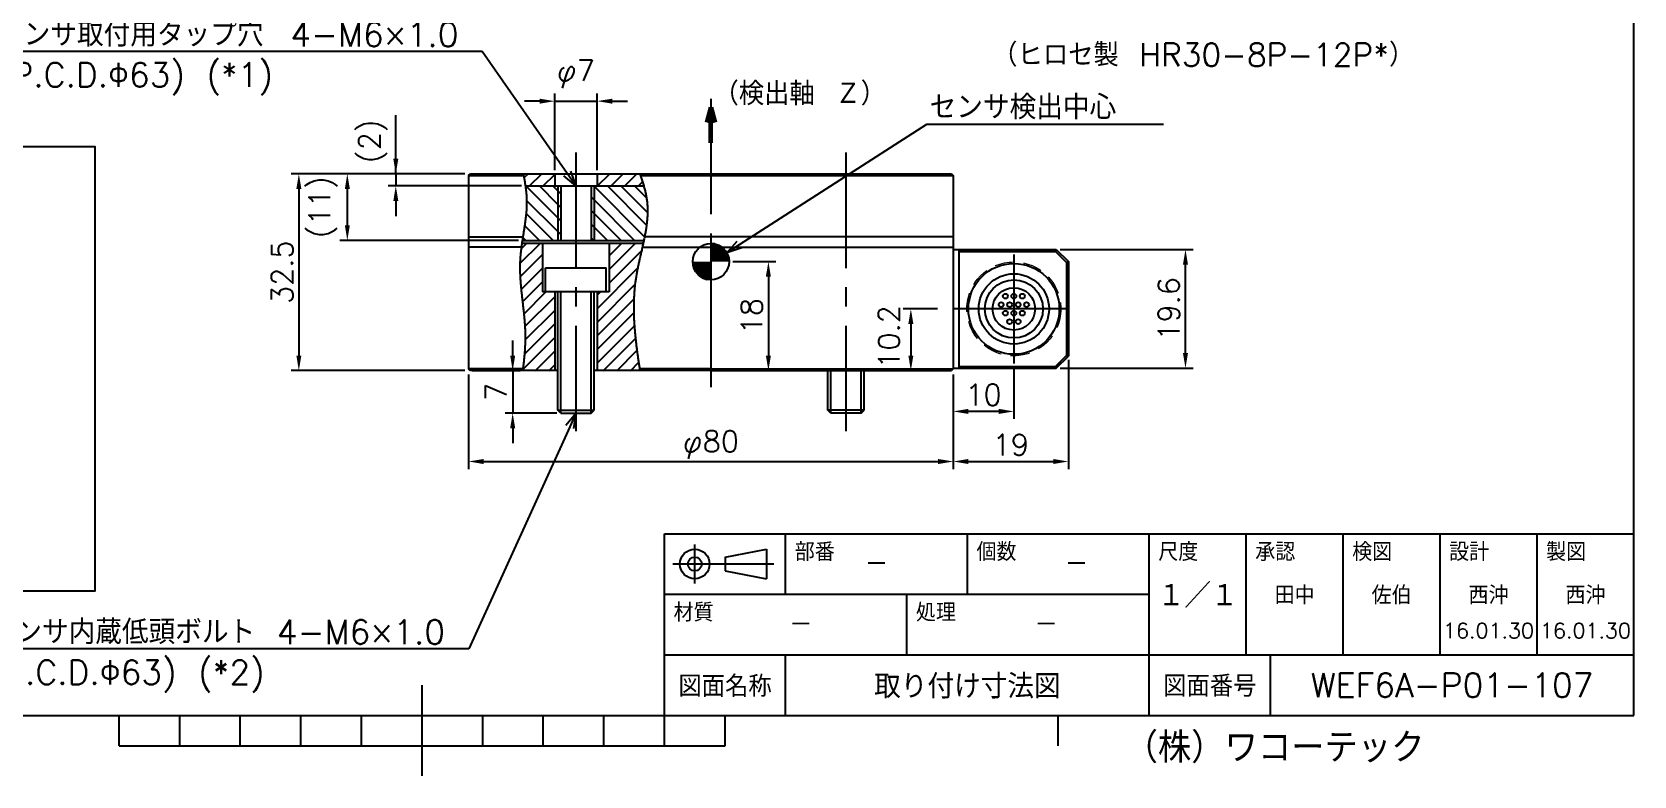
# Model space of a CAD drawing. Extents: x 0 to 418, y 0 to 295.
# Drawn here: x 145.6 to 410, y 0 to 122.8 of the extents above; entities that cross this region are included whole.
import ezdxf
from ezdxf import colors
from ezdxf.entities.mleader import LeaderData, LeaderLine
from ezdxf.enums import TextEntityAlignment as Align
from ezdxf.math import Vec2, Vec3

# ---------------------------------------------------------------- set-up
doc = ezdxf.new("R2010")
doc.units = 0
doc.header["$MEASUREMENT"] = 0
doc.linetypes.add('CENTER2', pattern=[28.575, 19.05, -3.175, 3.175, -3.175])
doc.linetypes.add('HIDDEN2', pattern=[4.7625, 3.175, -1.5875])
doc.layers.get('0').update_dxf_attribs({"linetype": 'CONTINUOUS'})
doc.layers.get('DEFPOINTS').update_dxf_attribs({"linetype": 'CONTINUOUS'})
for name, color, linetype in [('かくれ線', 11, 'HIDDEN2'), ('テキスト', 4, 'CONTINUOUS'), ('ハッチング', 11, 'CONTINUOUS'), ('中心線', 1, 'CENTER2'), ('切断線', 5, 'CONTINUOUS'), ('図面枠', 7, 'CONTINUOUS'), ('外形線', 3, 'CONTINUOUS'), ('外形補助線', 11, 'CONTINUOUS'), ('寸法', 4, 'CONTINUOUS')]:
    doc.layers.add(name, color=color, linetype=linetype)
doc.styles.get("Standard").update_dxf_attribs({"font": 'txt.shx', "bigfont": 'extfont2.shx'})
doc.dimstyles.get("Standard").update_dxf_attribs({"dimtxt": 3.5, "dimasz": 2.5, "dimexe": 1.25, "dimexo": 0.625, "dimgap": 1, "dimtad": 1, "dimdec": 4, "dimdsep": 46, "dimtxsty": 'STANDARD', "dimcen": 0, "dimadec": 0, "dimazin": 0, "dimtfac": 0.6, "dimtdec": 4, "dimtmove": 2, "dimatfit": 3, "dimfxl": 1, "dimtolj": 1, "dimarcsym": 0})

# ---------------------------------------------------------------- blocks, each defined once
blk = doc.blocks.new('*X1')
at = {"color": 0}
for p, q in [((236.38, 105.06), (237.06, 105.74)), ((237.31, 103.74), (239.31, 105.74)), ((239.55, 103.74), (241.46, 105.65)), ((248.53, 103.74), (250.53, 105.74)), ((250.78, 103.74), (252.78, 105.74)), ((253.02, 103.74), (255.02, 105.74)), ((255.27, 103.74), (255.94, 104.42)), ((235.71, 90.92), (239.03, 94.24)), ((235.91, 93.36), (236.79, 94.24)), ((250.46, 89.95), (254.75, 94.24)), ((250.46, 92.2), (252.5, 94.24)), ((250.46, 87.7), (255.78, 93.03)), ((235.75, 88.72), (239.46, 92.42)), ((235.92, 86.64), (239.46, 90.18)), ((248.46, 83.46), (255.14, 90.14)), ((236.14, 84.61), (239.46, 87.93)), ((248.46, 81.21), (254.7, 87.46)), ((236.36, 82.59), (240.01, 86.24)), ((236.53, 80.51), (241.46, 85.44)), ((248.46, 85.7), (248.99, 86.24)), ((248.46, 78.97), (254.51, 85.03)), ((236.58, 78.32), (241.46, 83.2)), ((248.46, 76.72), (254.5, 82.77)), ((236.46, 75.95), (241.46, 80.95)), ((248.46, 74.48), (254.6, 80.62)), ((236.17, 73.42), (241.46, 78.7)), ((249.46, 73.24), (254.78, 78.56)), ((238.24, 73.24), (241.46, 76.46)), ((240.48, 73.24), (241.46, 74.21)), ((251.71, 73.24), (255.02, 76.56)), ((253.95, 73.24), (255.3, 74.59))]:
    blk.add_line(p, q, dxfattribs=at)
blk = doc.blocks.new('*D20')
at = {"layer": 'DEFPOINTS', "color": 0}
for p in [(217.66, 99.43), (189.66, 66.93), (217.66, 66.93)]:
    blk.add_point(p, dxfattribs=at)
at = {"layer": '寸法', "color": 0, "lineweight": -2}
for p, q in [((217.04, 99.43), (188.41, 99.43)), ((189.66, 96.93), (189.66, 69.43)), ((217.04, 66.93), (188.41, 66.93))]:
    blk.add_line(p, q, dxfattribs=at)
at = {"layer": '寸法', "color": 0}
for points in [[(189.25, 96.93), (190.08, 96.93), (189.66, 99.43)], [(189.25, 69.43), (190.08, 69.43), (189.66, 66.93)]]:
    blk.add_solid(points, dxfattribs=at)
at = {"layer": '寸法', "color": 0, "insert": (186.91, 83.18), "char_height": 3.5, "attachment_point": 5, "rotation": 90}
blk.add_mtext('\\A1;32.5', dxfattribs=at)
blk = doc.blocks.new('*U2')
at = {"layer": 'ハッチング', "color": 11, "linetype": 'Continuous'}
for p, q in [((267.23, 94.24), (267.23, 94.17)), ((267.9, 94.17), (267.23, 94.24)), ((267.23, 94.17), (267.23, 93.94)), ((267.23, 93.94), (267.23, 93.59)), ((267.23, 93.59), (267.23, 93.11)), ((267.23, 93.11), (267.23, 92.54)), ((267.23, 92.54), (267.23, 91.91)), ((267.9, 94.17), (268.53, 93.94)), ((268.53, 93.94), (269.1, 93.59)), ((269.1, 93.59), (269.58, 93.11)), ((269.58, 93.11), (269.93, 92.54)), ((269.93, 92.54), (270.16, 91.91)), ((264.23, 91.24), (264.31, 90.57)), ((264.31, 90.57), (264.53, 89.94)), ((264.53, 89.94), (264.89, 89.37)), ((267.23, 91.91), (267.23, 91.24)), ((267.23, 91.24), (267.23, 90.57)), ((267.23, 90.57), (267.23, 89.94)), ((267.23, 89.94), (267.23, 89.37)), ((270.16, 91.91), (270.23, 91.24)), ((264.89, 89.37), (265.36, 88.9)), ((265.36, 88.9), (265.93, 88.54)), ((265.93, 88.54), (266.56, 88.32)), ((267.23, 88.24), (266.56, 88.32)), ((267.23, 89.37), (267.23, 88.9)), ((267.23, 88.9), (267.23, 88.54)), ((267.23, 88.54), (267.23, 88.32)), ((267.23, 88.32), (267.23, 88.24))]:
    blk.add_line(p, q, dxfattribs=at)
for points in [[(267.23, 94.24), (267.23, 94.17), (267.9, 94.17)], [(267.23, 94.17), (267.23, 93.94), (268.53, 93.94)], [(267.23, 93.94), (267.23, 93.59), (269.1, 93.59)], [(267.23, 93.59), (267.23, 93.11), (269.58, 93.11)], [(267.23, 93.11), (267.23, 92.54), (269.93, 92.54)], [(267.23, 92.54), (267.23, 91.91), (270.16, 91.91)], [(264.23, 91.24), (264.31, 90.57), (267.23, 90.57)], [(264.31, 90.57), (264.53, 89.94), (267.23, 89.94)], [(264.53, 89.94), (264.89, 89.37), (267.23, 89.37)], [(267.23, 91.91), (267.23, 91.24), (270.23, 91.24)], [(264.89, 89.37), (265.36, 88.9), (267.23, 88.9)], [(265.36, 88.9), (265.93, 88.54), (267.23, 88.54)], [(265.93, 88.54), (266.56, 88.32), (267.23, 88.32)]]:
    blk.add_solid(points, dxfattribs=at)
at = {"layer": 'ハッチング', "color": 11, "linetype": 'Continuous', "extrusion": (0, 0, -1)}
for points in [[(-267.23, 94.17), (-267.9, 94.17), (-268.53, 93.94)], [(-267.23, 93.94), (-268.53, 93.94), (-269.1, 93.59)], [(-267.23, 93.59), (-269.1, 93.59), (-269.58, 93.11)], [(-267.23, 93.11), (-269.58, 93.11), (-269.93, 92.54)], [(-267.23, 92.54), (-269.93, 92.54), (-270.16, 91.91)], [(-264.23, 91.24), (-267.23, 91.24), (-267.23, 90.57)], [(-264.31, 90.57), (-267.23, 90.57), (-267.23, 89.94)], [(-264.53, 89.94), (-267.23, 89.94), (-267.23, 89.37)], [(-267.23, 91.91), (-270.16, 91.91), (-270.23, 91.24)], [(-264.89, 89.37), (-267.23, 89.37), (-267.23, 88.9)], [(-265.36, 88.9), (-267.23, 88.9), (-267.23, 88.54)], [(-265.93, 88.54), (-267.23, 88.54), (-267.23, 88.32)], [(-266.56, 88.32), (-267.23, 88.32), (-267.23, 88.24)]]:
    blk.add_solid(points, dxfattribs=at)
blk = doc.blocks.new('*D21')
at = {"layer": 'DEFPOINTS', "color": 0}
for p in [(260.66, 84.93), (257.66, 66.93), (267.15, 66.93)]:
    blk.add_point(p, dxfattribs=at)
at = {"layer": '寸法', "color": 0, "lineweight": -2}
for p, q in [((261.29, 84.93), (268.4, 84.93)), ((267.15, 82.43), (267.15, 69.43)), ((258.29, 66.93), (268.4, 66.93))]:
    blk.add_line(p, q, dxfattribs=at)
at = {"layer": '寸法', "color": 0}
for points in [[(266.73, 82.43), (267.57, 82.43), (267.15, 84.93)], [(266.73, 69.43), (267.57, 69.43), (267.15, 66.93)]]:
    blk.add_solid(points, dxfattribs=at)
at = {"layer": '寸法', "color": 0, "insert": (264.4, 75.93), "char_height": 3.5, "attachment_point": 5, "rotation": 90}
blk.add_mtext('\\A1;18', dxfattribs=at)
blk = doc.blocks.new('*D22')
at = {"layer": 'DEFPOINTS', "color": 0}
for p in [(217.66, 66.93), (224.95, 59.93), (232.89, 59.93)]:
    blk.add_point(p, dxfattribs=at)
at = {"layer": '寸法', "color": 0, "lineweight": -2}
for p, q in [((224.95, 69.43), (224.95, 71.93)), ((218.29, 66.93), (226.2, 66.93)), ((224.95, 66.93), (224.95, 59.93)), ((232.26, 59.93), (223.7, 59.93)), ((224.95, 57.43), (224.95, 54.93))]:
    blk.add_line(p, q, dxfattribs=at)
at = {"layer": '寸法', "color": 0}
for points in [[(224.54, 69.43), (225.37, 69.43), (224.95, 66.93)], [(224.54, 57.43), (225.37, 57.43), (224.95, 59.93)]]:
    blk.add_solid(points, dxfattribs=at)
at = {"layer": '寸法', "color": 0, "insert": (222.2, 63.43), "char_height": 3.5, "attachment_point": 5, "rotation": 90}
blk.add_mtext('\\A1;7', dxfattribs=at)
blk = doc.blocks.new('*D25')
at = {"layer": 'DEFPOINTS', "color": 0}
for p in [(217.66, 99.43), (205.66, 97.43), (227.04, 97.43)]:
    blk.add_point(p, dxfattribs=at)
at = {"layer": '寸法', "color": 0, "lineweight": -2}
for p, q in [((205.66, 101.93), (205.66, 104.43)), ((217.04, 99.43), (204.41, 99.43)), ((205.66, 99.43), (205.66, 97.43)), ((226.42, 97.43), (204.41, 97.43)), ((205.66, 94.93), (205.66, 92.43))]:
    blk.add_line(p, q, dxfattribs=at)
at = {"layer": '寸法', "color": 0}
for points in [[(205.25, 101.93), (206.08, 101.93), (205.66, 99.43)], [(205.25, 94.93), (206.08, 94.93), (205.66, 97.43)]]:
    blk.add_solid(points, dxfattribs=at)
at = {"layer": '寸法', "color": 0, "insert": (201.89, 104.82), "char_height": 3.5, "attachment_point": 5, "rotation": 90}
blk.add_mtext('\\A1;(2)', dxfattribs=at)
blk = doc.blocks.new('*D26')
at = {"layer": 'DEFPOINTS', "color": 0}
for p in [(217.66, 99.43), (197.66, 88.43), (226.54, 88.43)]:
    blk.add_point(p, dxfattribs=at)
at = {"layer": '寸法', "color": 0, "lineweight": -2}
for p, q in [((217.04, 99.43), (196.41, 99.43)), ((197.66, 96.93), (197.66, 90.93)), ((225.91, 88.43), (196.41, 88.43))]:
    blk.add_line(p, q, dxfattribs=at)
at = {"layer": '寸法', "color": 0}
for points in [[(197.25, 96.93), (198.08, 96.93), (197.66, 99.43)], [(197.25, 90.93), (198.08, 90.93), (197.66, 88.43)]]:
    blk.add_solid(points, dxfattribs=at)
at = {"layer": '寸法', "color": 0, "insert": (193.67, 93.93), "char_height": 3.5, "attachment_point": 5, "rotation": 90}
blk.add_mtext('\\A1;(11)', dxfattribs=at)
blk = doc.blocks.new('*D27')
at = {"layer": 'DEFPOINTS', "color": 0}
for p in [(238.89, 111.43), (231.89, 99.43), (238.89, 99.43)]:
    blk.add_point(p, dxfattribs=at)
at = {"layer": '寸法', "color": 0, "lineweight": -2}
for p, q in [((229.39, 111.43), (226.89, 111.43)), ((231.89, 100.05), (231.89, 112.68)), ((231.89, 111.43), (238.89, 111.43)), ((238.89, 100.05), (238.89, 112.68)), ((241.39, 111.43), (243.89, 111.43))]:
    blk.add_line(p, q, dxfattribs=at)
at = {"layer": '寸法', "color": 0}
for points in [[(229.39, 111.84), (229.39, 111.01), (231.89, 111.43)], [(241.39, 111.84), (241.39, 111.01), (238.89, 111.43)]]:
    blk.add_solid(points, dxfattribs=at)
at = {"layer": '寸法', "color": 0, "insert": (235.39, 115.93), "char_height": 3.5, "attachment_point": 5}
blk.add_mtext('\\A1;φ7', dxfattribs=at)
blk = doc.blocks.new('*X4')
at = {"color": 0}
for p, q in [((241.96, 98.46), (236.67, 103.74)), ((241.96, 100.7), (238.92, 103.74)), ((241.96, 102.95), (241.16, 103.74)), ((247.96, 103.68), (247.9, 103.74)), ((256.29, 95.36), (247.96, 103.68)), ((256.61, 97.28), (250.14, 103.74)), ((256.77, 99.36), (252.39, 103.74)), ((256.6, 101.78), (254.63, 103.74)), ((241.96, 96.21), (236.82, 101.35)), ((242.46, 102.45), (241.96, 102.95)), ((242.46, 100.2), (241.96, 100.7)), ((247.96, 101.44), (247.46, 101.94)), ((254.65, 94.74), (247.96, 101.44)), ((241.18, 94.74), (236.73, 99.19)), ((242.46, 97.96), (241.96, 98.46)), ((247.96, 99.19), (247.46, 99.69)), ((252.41, 94.74), (247.96, 99.19)), ((236.69, 94.74), (236.18, 95.25)), ((238.94, 94.74), (236.49, 97.19)), ((242.46, 95.71), (241.96, 96.21)), ((247.96, 96.95), (247.46, 97.45)), ((247.92, 94.74), (247.46, 95.2)), ((250.16, 94.74), (247.96, 96.95))]:
    blk.add_line(p, q, dxfattribs=at)
blk = doc.blocks.new('*D18')
at = {"layer": 'DEFPOINTS', "color": 0}
for p in [(217.66, 66.93), (297.66, 66.93), (297.66, 51.93)]:
    blk.add_point(p, dxfattribs=at)
at = {"layer": '寸法', "color": 0, "lineweight": -2}
for p, q in [((217.66, 66.3), (217.66, 50.68)), ((297.66, 66.3), (297.66, 50.68)), ((220.16, 51.93), (295.16, 51.93))]:
    blk.add_line(p, q, dxfattribs=at)
at = {"layer": '寸法', "color": 0}
for points in [[(220.16, 52.34), (220.16, 51.51), (217.66, 51.93)], [(295.16, 52.34), (295.16, 51.51), (297.66, 51.93)]]:
    blk.add_solid(points, dxfattribs=at)
at = {"layer": '寸法', "color": 0, "insert": (257.66, 54.68), "char_height": 3.5, "attachment_point": 5}
blk.add_mtext('\\A1;φ80', dxfattribs=at)
blk = doc.blocks.new('_OPEN30')
at = {"color": 0, "linetype": 'ByBlock'}
for p, q in [((-1, 0.27), (0, 0)), ((0, 0), (-1, -0.27)), ((0, 0), (-1, 0))]:
    blk.add_line(p, q, dxfattribs=at)
blk = doc.blocks.new('*D253')
at = {"layer": 'DEFPOINTS', "color": 0}
for p in [(316.66, 69.33), (297.66, 66.93), (316.66, 51.93)]:
    blk.add_point(p, dxfattribs=at)
at = {"layer": '寸法', "color": 0, "lineweight": -2}
for p, q in [((297.66, 66.3), (297.66, 50.68)), ((316.66, 68.7), (316.66, 50.68)), ((300.16, 51.93), (314.16, 51.93))]:
    blk.add_line(p, q, dxfattribs=at)
at = {"layer": '寸法', "color": 0}
for points in [[(300.16, 52.34), (300.16, 51.51), (297.66, 51.93)], [(314.16, 52.34), (314.16, 51.51), (316.66, 51.93)]]:
    blk.add_solid(points, dxfattribs=at)
at = {"layer": '寸法', "color": 0, "insert": (307.16, 54.68), "char_height": 3.5, "attachment_point": 5}
blk.add_mtext('\\A1;19', dxfattribs=at)
blk = doc.blocks.new('*D254')
at = {"layer": 'DEFPOINTS', "color": 0}
for p in [(297.66, 66.93), (307.66, 68.13), (297.66, 60.2)]:
    blk.add_point(p, dxfattribs=at)
at = {"layer": '寸法', "color": 0, "lineweight": -2}
for p, q in [((297.66, 66.3), (297.66, 58.95)), ((307.66, 67.5), (307.66, 58.95)), ((305.16, 60.2), (300.16, 60.2))]:
    blk.add_line(p, q, dxfattribs=at)
at = {"layer": '寸法', "color": 0}
for points in [[(300.16, 60.62), (300.16, 59.78), (297.66, 60.2)], [(305.16, 60.62), (305.16, 59.78), (307.66, 60.2)]]:
    blk.add_solid(points, dxfattribs=at)
at = {"layer": '寸法', "color": 0, "insert": (302.66, 62.95), "char_height": 3.5, "attachment_point": 5}
blk.add_mtext('\\A1;10', dxfattribs=at)
blk = doc.blocks.new('*D255')
at = {"layer": 'DEFPOINTS', "color": 0}
for p in [(295.66, 77.13), (279.94, 66.93), (290.66, 66.93)]:
    blk.add_point(p, dxfattribs=at)
at = {"layer": '寸法', "color": 0, "lineweight": -2}
for p, q in [((295.04, 77.13), (289.41, 77.13)), ((290.66, 74.63), (290.66, 69.43)), ((280.56, 66.93), (291.91, 66.93))]:
    blk.add_line(p, q, dxfattribs=at)
at = {"layer": '寸法', "color": 0}
for points in [[(290.25, 74.63), (291.08, 74.63), (290.66, 77.13)], [(290.25, 69.43), (291.08, 69.43), (290.66, 66.93)]]:
    blk.add_solid(points, dxfattribs=at)
at = {"layer": '寸法', "color": 0, "insert": (287.05, 72.49), "char_height": 3.5, "attachment_point": 5, "rotation": 90}
blk.add_mtext('\\A1;10.2', dxfattribs=at)
blk = doc.blocks.new('*D256')
at = {"layer": 'DEFPOINTS', "color": 0}
for p in [(314.66, 86.93), (335.98, 86.93), (314.66, 67.33)]:
    blk.add_point(p, dxfattribs=at)
at = {"layer": '寸法', "color": 0, "lineweight": -2}
for p, q in [((315.29, 86.93), (337.23, 86.93)), ((335.98, 69.83), (335.98, 84.43)), ((315.29, 67.33), (337.23, 67.33))]:
    blk.add_line(p, q, dxfattribs=at)
at = {"layer": '寸法', "color": 0}
for points in [[(335.57, 84.43), (336.4, 84.43), (335.98, 86.93)], [(335.57, 69.83), (336.4, 69.83), (335.98, 67.33)]]:
    blk.add_solid(points, dxfattribs=at)
at = {"layer": '寸法', "color": 0, "insert": (333.23, 77.13), "char_height": 3.5, "attachment_point": 5, "rotation": 90}
blk.add_mtext('\\A1;19.6', dxfattribs=at)

msp = doc.modelspace()

# ---------------------------------------------------------------- linework, layer by layer
at = {"layer": 'かくれ線', "lineweight": 5}
msp.add_circle((307.66347, 77.12711), 7.75, dxfattribs=at)
at = {"layer": 'テキスト', "lineweight": 60}
for p, q in [((257.66347, 110.38608), (256.98922, 107.88726)), ((257.6709, 104.54511), (257.66347, 110.38608)), ((257.66347, 110.38608), (258.32896, 107.88491))]:
    msp.add_line(p, q, dxfattribs=at)
at = {"layer": 'テキスト'}
msp.add_lwpolyline([(26.44998, 30.56882), (156.05006, 30.56882), (156.05006, 103.90783), (26.44998, 103.90783)], close=True, dxfattribs=at)
at = {"layer": '中心線'}
for p, q in [((257.66347, 111.81144), (257.66347, 61.92711)), ((235.38961, 102.92711), (235.38961, 56.92711)), ((279.93734, 102.92711), (279.93734, 56.92711)), ((307.66347, 86.12711), (307.66347, 68.12711)), ((316.66347, 77.12711), (295.66347, 77.12711))]:
    msp.add_line(p, q, dxfattribs=at)
at = {"layer": '切断線'}
for points in [[(226.68142, 99.42734, 0), (226.71042, 99.28234, 0), (226.74042, 99.13834, 0), (226.76942, 98.99334, 0), (226.79742, 98.84834, 0), (226.82542, 98.70434, 0), (226.85242, 98.55934, 0), (226.87842, 98.41434, 0), (226.90442, 98.27034, 0), (226.92942, 98.12534, 0), (226.95442, 97.98034, 0), (226.97842, 97.83534, 0), (227.00142, 97.69134, 0), (227.02342, 97.54634, 0), (227.04442, 97.40134, 0), (227.06542, 97.25634, 0), (227.08542, 97.11234, 0), (227.10442, 96.96734, 0), (227.12142, 96.82234, 0), (227.13842, 96.67734, 0), (227.15442, 96.53234, 0), (227.16942, 96.38734, 0), (227.18342, 96.24334, 0), (227.19542, 96.09834, 0), (227.20742, 95.95334, 0), (227.21742, 95.80834, 0), (227.22642, 95.66334, 0), (227.23442, 95.51834, 0), (227.24142, 95.37334, 0), (227.24742, 95.22834, 0), (227.25142, 95.08334, 0), (227.25442, 94.93834, 0), (227.25542, 94.79334, 0), (227.25542, 94.64834, 0), (227.25442, 94.50334, 0), (227.25242, 94.35834, 0), (227.24842, 94.21234, 0), (227.24442, 94.06734, 0), (227.23842, 93.92234, 0), (227.23142, 93.77734, 0), (227.22342, 93.63194, 0), (227.21442, 93.48664, 0), (227.20442, 93.34134, 0), (227.19342, 93.19614, 0), (227.18142, 93.05084, 0), (227.16842, 92.90544, 0), (227.15442, 92.76014, 0), (227.14042, 92.61474, 0), (227.12542, 92.46934, 0), (227.10942, 92.32394, 0), (227.09242, 92.17854, 0), (227.07542, 92.03314, 0), (227.05742, 91.88764, 0), (227.03842, 91.74224, 0), (227.01942, 91.59674, 0), (227.00042, 91.45124, 0), (226.98042, 91.30564, 0), (226.95942, 91.16014, 0), (226.93842, 91.01454, 0), (226.91742, 90.86904, 0), (226.89542, 90.72344, 0), (226.87342, 90.57784, 0), (226.85142, 90.43214, 0), (226.82842, 90.28654, 0), (226.80542, 90.14084, 0), (226.78242, 89.99524, 0), (226.75942, 89.84954, 0), (226.73642, 89.70384, 0), (226.71342, 89.55804, 0), (226.69042, 89.41234, 0), (226.66742, 89.26664, 0), (226.64442, 89.12084, 0), (226.62142, 88.97504, 0), (226.59842, 88.82924, 0), (226.57542, 88.68344, 0), (226.55242, 88.53764, 0), (226.53042, 88.39184, 0), (226.50842, 88.24594, 0), (226.48642, 88.10004, 0), (226.46542, 87.95424, 0), (226.44442, 87.80834, 0), (226.42342, 87.66244, 0), (226.40342, 87.51654, 0), (226.38342, 87.37054, 0), (226.36442, 87.22464, 0), (226.34542, 87.07864, 0), (226.32742, 86.93274, 0), (226.31042, 86.78674, 0), (226.29342, 86.64074, 0), (226.27742, 86.49474, 0), (226.26242, 86.34874, 0), (226.24742, 86.20264, 0), (226.23342, 86.05664, 0), (226.22042, 85.91064, 0), (226.20842, 85.76454, 0), (226.19742, 85.61844, 0), (226.18742, 85.47234, 0), (226.17842, 85.32624, 0), (226.16942, 85.18014, 0), (226.16242, 85.03404, 0), (226.15642, 84.88794, 0), (226.15142, 84.74184, 0), (226.14742, 84.59564, 0), (226.14342, 84.44954, 0), (226.14142, 84.30334, 0), (226.13942, 84.15714, 0), (226.13942, 84.01104, 0), (226.13942, 83.86484, 0), (226.14042, 83.71864, 0), (226.14242, 83.57244, 0), (226.14542, 83.42624, 0), (226.14842, 83.28004, 0), (226.15242, 83.13374, 0), (226.15742, 82.98754, 0), (226.16342, 82.84134, 0), (226.16942, 82.69504, 0), (226.17642, 82.54884, 0), (226.18442, 82.40254, 0), (226.19242, 82.25634, 0), (226.20142, 82.11004, 0), (226.21042, 81.96384, 0), (226.22042, 81.81754, 0), (226.23142, 81.67124, 0), (226.24242, 81.52504, 0), (226.25342, 81.37874, 0), (226.26542, 81.23244, 0), (226.27842, 81.08614, 0), (226.29142, 80.93994, 0), (226.30442, 80.79364, 0), (226.31742, 80.64734, 0), (226.33142, 80.50104, 0), (226.34642, 80.35474, 0), (226.36042, 80.20844, 0), (226.37542, 80.06214, 0), (226.39042, 79.91584, 0), (226.40642, 79.76964, 0), (226.42142, 79.62334, 0), (226.43742, 79.47704, 0), (226.45342, 79.33074, 0), (226.47042, 79.18444, 0), (226.48642, 79.03814, 0), (226.50242, 78.89194, 0), (226.51942, 78.74564, 0), (226.53642, 78.59934, 0), (226.55242, 78.45304, 0), (226.56942, 78.30684, 0), (226.58642, 78.16054, 0), (226.60342, 78.01434, 0), (226.61942, 77.86804, 0), (226.63642, 77.72184, 0), (226.65242, 77.57554, 0), (226.66942, 77.42934, 0), (226.68542, 77.28304, 0), (226.70142, 77.13684, 0), (226.71842, 76.99064, 0), (226.73342, 76.84444, 0), (226.74942, 76.69824, 0), (226.76542, 76.55204, 0), (226.78042, 76.40584, 0), (226.79542, 76.25964, 0), (226.80942, 76.11344, 0), (226.82442, 75.96724, 0), (226.83842, 75.82114, 0), (226.85142, 75.67494, 0), (226.86442, 75.52884, 0), (226.87742, 75.38264, 0), (226.89042, 75.23654, 0), (226.90242, 75.09044, 0), (226.91342, 74.94434, 0), (226.92442, 74.79824, 0), (226.93542, 74.65214, 0), (226.94542, 74.50604, 0), (226.95442, 74.35994, 0), (226.96342, 74.21394, 0), (226.97142, 74.06794, 0), (226.97942, 73.92184, 0), (226.98642, 73.77584, 0), (226.99242, 73.62984, 0), (226.99842, 73.48384, 0), (227.00342, 73.33794, 0), (227.00742, 73.19194, 0), (227.01142, 73.04594, 0), (227.01342, 72.90004, 0), (227.01542, 72.75414, 0), (227.01742, 72.60824, 0), (227.01742, 72.46234, 0), (227.01742, 72.31644, 0), (227.01642, 72.17064, 0), (227.01442, 72.02474, 0), (227.01142, 71.87894, 0), (227.00842, 71.73314, 0), (227.00442, 71.58734, 0), (227.00042, 71.44154, 0), (226.99442, 71.29574, 0), (226.98842, 71.14994, 0), (226.98242, 71.00424, 0), (226.97542, 70.85844, 0), (226.96742, 70.71274, 0), (226.95842, 70.56694, 0), (226.94942, 70.42124, 0), (226.94042, 70.27554, 0), (226.92942, 70.12984, 0), (226.91842, 69.98424, 0), (226.90742, 69.83854, 0), (226.89542, 69.69284, 0), (226.88242, 69.54724, 0), (226.86942, 69.40164, 0), (226.85642, 69.25594, 0), (226.84242, 69.11034, 0), (226.82742, 68.96474, 0), (226.81242, 68.81914, 0), (226.79642, 68.67354, 0), (226.78042, 68.52794, 0), (226.76442, 68.38244, 0), (226.74742, 68.23684, 0), (226.72942, 68.09124, 0), (226.71142, 67.94574, 0), (226.69342, 67.80024, 0), (226.67442, 67.65464, 0), (226.65542, 67.50914, 0), (226.63642, 67.36364, 0), (226.61642, 67.21814, 0), (226.59642, 67.07264, 0), (226.57542, 66.92714, 0)], [(245.91842, 99.42734, 0), (245.97742, 99.26234, 0), (246.03642, 99.09834, 0), (246.09442, 98.93434, 0), (246.15142, 98.76934, 0), (246.20842, 98.60534, 0), (246.26342, 98.44034, 0), (246.31842, 98.27634, 0), (246.37142, 98.11134, 0), (246.42342, 97.94634, 0), (246.47442, 97.78134, 0), (246.52442, 97.61634, 0), (246.57242, 97.45134, 0), (246.61942, 97.28634, 0), (246.66542, 97.12134, 0), (246.70942, 96.95634, 0), (246.75142, 96.79134, 0), (246.79242, 96.62534, 0), (246.83242, 96.46034, 0), (246.86942, 96.29434, 0), (246.90542, 96.12834, 0), (246.93942, 95.96334, 0), (246.97242, 95.79734, 0), (247.00242, 95.63134, 0), (247.03042, 95.46434, 0), (247.05742, 95.29834, 0), (247.08142, 95.13234, 0), (247.10342, 94.96534, 0), (247.12342, 94.79934, 0), (247.14042, 94.63234, 0), (247.15542, 94.46534, 0), (247.16942, 94.29834, 0), (247.17942, 94.13134, 0), (247.18842, 93.96334, 0), (247.19542, 93.79634, 0), (247.19942, 93.62844, 0), (247.20242, 93.46074, 0), (247.20342, 93.29294, 0), (247.20242, 93.12494, 0), (247.19942, 92.95694, 0), (247.19442, 92.78874, 0), (247.18742, 92.62044, 0), (247.17942, 92.45204, 0), (247.16942, 92.28344, 0), (247.15742, 92.11484, 0), (247.14442, 91.94614, 0), (247.12942, 91.77724, 0), (247.11342, 91.60834, 0), (247.09542, 91.43924, 0), (247.07642, 91.27014, 0), (247.05642, 91.10084, 0), (247.03442, 90.93154, 0), (247.01142, 90.76204, 0), (246.98742, 90.59254, 0), (246.96142, 90.42294, 0), (246.93542, 90.25324, 0), (246.90742, 90.08344, 0), (246.87942, 89.91354, 0), (246.84942, 89.74364, 0), (246.81942, 89.57354, 0), (246.78742, 89.40344, 0), (246.75542, 89.23324, 0), (246.72242, 89.06294, 0), (246.68842, 88.89264, 0), (246.65442, 88.72214, 0), (246.61942, 88.55174, 0), (246.58342, 88.38114, 0), (246.54742, 88.21054, 0), (246.51042, 88.03984, 0), (246.47342, 87.86904, 0), (246.43542, 87.69824, 0), (246.39742, 87.52744, 0), (246.35842, 87.35644, 0), (246.32042, 87.18544, 0), (246.28142, 87.01444, 0), (246.24242, 86.84334, 0), (246.20242, 86.67224, 0), (246.16342, 86.50104, 0), (246.12342, 86.32984, 0), (246.08442, 86.15854, 0), (246.04442, 85.98724, 0), (246.00542, 85.81584, 0), (245.96642, 85.64444, 0), (245.92642, 85.47304, 0), (245.88842, 85.30154, 0), (245.84942, 85.13014, 0), (245.81142, 84.95854, 0), (245.77342, 84.78704, 0), (245.73542, 84.61544, 0), (245.69842, 84.44384, 0), (245.66142, 84.27214, 0), (245.62542, 84.10054, 0), (245.59042, 83.92884, 0), (245.55542, 83.75714, 0), (245.52142, 83.58544, 0), (245.48742, 83.41374, 0), (245.45442, 83.24204, 0), (245.42242, 83.07024, 0), (245.39142, 82.89854, 0), (245.36142, 82.72674, 0), (245.33242, 82.55494, 0), (245.30442, 82.38324, 0), (245.27742, 82.21144, 0), (245.25142, 82.03964, 0), (245.22642, 81.86794, 0), (245.20242, 81.69614, 0), (245.17942, 81.52444, 0), (245.15742, 81.35264, 0), (245.13642, 81.18084, 0), (245.11742, 81.00914, 0), (245.09842, 80.83734, 0), (245.08042, 80.66564, 0), (245.06442, 80.49384, 0), (245.04842, 80.32204, 0), (245.03342, 80.15034, 0), (245.01942, 79.97854, 0), (245.00742, 79.80684, 0), (244.99542, 79.63504, 0), (244.98442, 79.46334, 0), (244.97442, 79.29154, 0), (244.96542, 79.11984, 0), (244.95642, 78.94804, 0), (244.94942, 78.77634, 0), (244.94342, 78.60454, 0), (244.93742, 78.43284, 0), (244.93242, 78.26104, 0), (244.92842, 78.08934, 0), (244.92542, 77.91754, 0), (244.92342, 77.74584, 0), (244.92242, 77.57404, 0), (244.92142, 77.40234, 0), (244.92142, 77.23064, 0), (244.92242, 77.05884, 0), (244.92442, 76.88714, 0), (244.92642, 76.71534, 0), (244.92942, 76.54364, 0), (244.93342, 76.37194, 0), (244.93842, 76.20014, 0), (244.94342, 76.02844, 0), (244.94942, 75.85674, 0), (244.95542, 75.68494, 0), (244.96342, 75.51324, 0), (244.97142, 75.34154, 0), (244.97942, 75.16974, 0), (244.98942, 74.99804, 0), (244.99942, 74.82634, 0), (245.00942, 74.65454, 0), (245.02042, 74.48284, 0), (245.03242, 74.31114, 0), (245.04442, 74.13934, 0), (245.05742, 73.96764, 0), (245.07142, 73.79594, 0), (245.08542, 73.62424, 0), (245.09942, 73.45244, 0), (245.11442, 73.28074, 0), (245.13042, 73.10904, 0), (245.14642, 72.93724, 0), (245.16342, 72.76554, 0), (245.18042, 72.59384, 0), (245.19742, 72.42214, 0), (245.21542, 72.25034, 0), (245.23342, 72.07864, 0), (245.25242, 71.90694, 0), (245.27242, 71.73524, 0), (245.29142, 71.56354, 0), (245.31142, 71.39174, 0), (245.33242, 71.22004, 0), (245.35342, 71.04834, 0), (245.37442, 70.87664, 0), (245.39642, 70.70484, 0), (245.41842, 70.53314, 0), (245.44042, 70.36144, 0), (245.46242, 70.18974, 0), (245.48542, 70.01804, 0), (245.50942, 69.84634, 0), (245.53242, 69.67454, 0), (245.55642, 69.50284, 0), (245.58042, 69.33114, 0), (245.60442, 69.15944, 0), (245.62942, 68.98774, 0), (245.65442, 68.81594, 0), (245.67942, 68.64424, 0), (245.70442, 68.47254, 0), (245.72942, 68.30084, 0), (245.75542, 68.12914, 0), (245.78142, 67.95744, 0), (245.80742, 67.78564, 0), (245.83342, 67.61394, 0), (245.85942, 67.44224, 0), (245.88542, 67.27054, 0), (245.91242, 67.09884, 0), (245.93942, 66.92714, 0)]]:
    msp.add_polyline3d(points, dxfattribs=at)
at = {"layer": '図面枠'}
for p, q in [((410, 10), (410, 287)), ((250, 40), (410, 40)), ((250, 10), (250, 40)), ((270, 30), (270, 40)), ((300, 30), (300, 40)), ((330, 10), (330, 40)), ((346, 20), (346, 40)), ((362, 20), (362, 40)), ((378, 20), (378, 40)), ((394, 20), (394, 40)), ((255, 31.79206), (255, 38.23074)), ((259.9962, 36.14267), (266.83715, 37.4428)), ((266.83715, 37.4428), (266.83715, 32.5572)), ((268.0558, 35), (251.39138, 35)), ((259.9962, 36.14267), (259.9962, 33.85733)), ((259.9962, 33.85733), (266.83715, 32.5572)), ((250, 30), (330, 30)), ((290, 20), (290, 30)), ((250, 20), (410, 20)), ((270, 10), (270, 20)), ((350, 10), (350, 20)), ((210, 0), (210, 15)), ((20, 10), (410, 10)), ((160, 5), (160, 10)), ((170, 5), (170, 10)), ((180, 5), (180, 10)), ((190, 5), (190, 10)), ((200, 5), (200, 10)), ((220, 5), (220, 10)), ((230, 5), (230, 10)), ((240, 5), (240, 10)), ((250, 5), (250, 10)), ((260, 5), (260, 10)), ((315, 5), (315, 10)), ((160, 5), (260, 5))]:
    msp.add_line(p, q, dxfattribs=at)
for radius in [2.4428, 1.14267]:
    msp.add_circle((255, 35), radius, dxfattribs=at)
at = {"layer": '外形線'}
for p, q in [((217.66347, 99.12711), (217.96347, 99.42711)), ((217.66347, 99.12711), (217.66347, 89.02711)), ((217.66347, 99.12711), (226.74267, 99.12711)), ((217.96347, 99.42711), (297.36347, 99.42711)), ((231.88961, 99.42711), (231.88961, 97.42711)), ((238.88961, 99.42711), (238.88961, 97.42711)), ((246.02607, 99.12711), (297.66347, 99.12711)), ((297.36347, 99.42711), (297.66347, 99.12711)), ((297.66347, 99.12711), (297.66347, 89.02711)), ((227.04118, 97.42711), (246.57953, 97.42711)), ((232.88961, 97.42711), (232.88961, 88.42711)), ((237.88961, 97.42711), (237.88961, 88.42711)), ((217.66347, 89.02711), (217.66347, 87.32711)), ((217.66347, 89.02711), (226.6293, 89.02711)), ((217.66347, 87.32711), (217.66347, 67.22711)), ((226.37782, 87.32711), (217.66347, 87.32711)), ((246.48582, 87.92711), (226.46129, 87.92711)), ((226.53589, 88.42711), (246.5932, 88.42711)), ((229.88961, 87.92711), (229.88961, 79.92711)), ((240.88961, 87.92711), (240.88961, 79.92711)), ((246.35218, 87.32711), (297.66347, 87.32711)), ((297.66347, 89.02711), (246.71555, 89.02711)), ((297.66347, 89.02711), (297.66347, 87.32711)), ((297.66347, 87.32711), (297.66347, 67.22711)), ((297.66347, 86.92711), (298.66347, 86.92711)), ((298.66347, 67.32711), (298.66347, 86.92711)), ((298.66347, 86.92711), (314.66347, 86.92711)), ((298.66347, 67.32711), (298.66347, 86.92711)), ((298.66347, 86.62711), (314.53921, 86.62711)), ((314.53921, 86.62711), (314.66347, 86.92711)), ((314.53921, 86.62711), (316.36347, 84.80284)), ((314.66347, 86.92711), (316.66347, 84.92711)), ((316.36347, 84.80284), (316.66347, 84.92711)), ((316.36347, 84.80284), (316.36347, 69.45137)), ((316.66347, 84.92711), (316.66347, 69.32711)), ((230.38961, 83.92711), (240.38961, 83.92711)), ((230.38961, 79.92711), (230.38961, 83.92711)), ((240.38961, 79.92711), (240.38961, 83.92711)), ((240.88961, 79.92711), (229.88961, 79.92711)), ((231.88961, 79.92711), (231.88961, 66.92711)), ((232.38961, 60.42711), (232.38961, 79.92711)), ((238.38961, 60.42711), (238.38961, 79.92711)), ((238.88961, 79.92711), (238.88961, 66.92711)), ((314.53921, 67.62711), (316.36347, 69.45137)), ((314.66347, 67.32711), (316.66347, 69.32711)), ((316.36347, 69.45137), (316.66347, 69.32711)), ((226.61765, 67.22711), (217.66347, 67.22711)), ((217.96347, 66.92711), (217.66347, 67.22711)), ((232.38961, 66.92711), (217.96347, 66.92711)), ((257.66347, 66.92711), (238.38961, 66.92711)), ((257.66347, 67.22711), (245.88542, 67.27054)), ((257.66347, 67.22711), (297.66347, 67.22711)), ((257.66347, 66.92711), (297.36347, 66.92711)), ((276.93734, 60.42711), (276.93734, 66.92711)), ((282.93734, 60.42711), (282.93734, 66.92711)), ((297.66347, 67.22711), (297.36347, 66.92711)), ((297.66347, 67.32711), (298.66347, 67.32711)), ((298.66347, 67.62711), (314.53921, 67.62711)), ((298.66347, 67.32711), (314.66347, 67.32711)), ((314.53921, 67.62711), (314.66347, 67.32711)), ((232.38961, 60.42711), (238.38961, 60.42711)), ((232.88961, 59.92711), (232.38961, 60.42711)), ((232.88961, 59.92711), (237.88961, 59.92711)), ((237.88961, 59.92711), (238.38961, 60.42711)), ((277.43734, 59.92711), (276.93734, 60.42711)), ((282.93734, 60.42711), (276.93734, 60.42711)), ((282.43734, 59.92711), (277.43734, 59.92711)), ((282.43734, 59.92711), (282.93734, 60.42711))]:
    msp.add_line(p, q, dxfattribs=at)
for centre, radius in [((307.66347, 77.12711), 7.5), ((307.66347, 77.12711), 5.8), ((307.66347, 77.12711), 4.8), ((307.66347, 77.12711), 3.5), ((306.26347, 79.22711), 0.4), ((307.66347, 79.22711), 0.4), ((309.06347, 79.22711), 0.4), ((305.56347, 77.82711), 0.4), ((306.26347, 76.42711), 0.4), ((306.96347, 77.82711), 0.4), ((307.66347, 76.42711), 0.4), ((308.36347, 77.82711), 0.4), ((309.06347, 76.42711), 0.4), ((309.76347, 77.82711), 0.4), ((306.96347, 75.02711), 0.4), ((308.36347, 75.02711), 0.4)]:
    msp.add_circle(centre, radius, dxfattribs=at)
at = {"layer": '外形補助線', "color": 11}
for p, q in [((232.38961, 97.42711), (232.38961, 88.42711)), ((238.38961, 97.42711), (238.38961, 88.42711)), ((232.88961, 59.92711), (232.88961, 79.92711)), ((237.88961, 59.92711), (237.88961, 79.92711)), ((277.43734, 59.92711), (277.43734, 66.92711)), ((282.43734, 59.92711), (282.43734, 66.92711))]:
    msp.add_line(p, q, dxfattribs=at)
msp.add_circle((257.66347, 84.92711), 3, dxfattribs=at)
at = {"layer": '寸法'}
msp.add_line((205.66347, 99.42711), (205.66347, 109.09712), dxfattribs=at)

# ---------------------------------------------------------------- block references
at = {"layer": 'ハッチング', "color": 11, "linetype": 'Continuous'}
for name in ['*X1', '*X4', '*U2']:
    msp.add_blockref(name, (-9.56758, -6.31466), dxfattribs=at)

# ---------------------------------------------------------------- texts
at = {"layer": 'テキスト'}
msp.add_text('（検出軸 Ｚ）', height=3.8, dxfattribs=at).set_placement((258.09408, 110.77069))
at = {"layer": 'テキスト', "insert": (304.08695, 120.9805), "char_height": 3.8, "width": 78.1701554, "attachment_point": 1}
msp.add_mtext('（ヒロセ製 HR30-8P-12P*）', dxfattribs=at)
at = {"layer": 'テキスト'}
for tag, text, height, p in [('－', '①', 3.5, (285, 35)), ('－', '１ヶ', 3.5, (318, 35)), ('１／１', '１／１', 4, (338, 30)), ('田中', '林', 3, (354, 30)), ('佐伯', '西沖', 3, (370, 30)), ('西沖', '西沖', 3, (386, 30)), ('西沖', '西沖', 3, (402, 30)), ('－', 'A5052P', 3.5, (272.5, 25)), ('－', '黒アルマイト', 3.5, (313, 25)), ('16.01.30', '00.00.00', 2.5, (386, 24)), ('16.01.30', '00.00.00', 2.5, (402, 24)), ('取り付け寸法図', '○○○○○○○○○○', 4, (300, 15)), ('WEF6A-P01-107', 'WEF3A-P1-001', 4, (380, 15))]:
    msp.add_attdef(tag, text=text, height=height, dxfattribs=at).set_placement(p, align=Align.MIDDLE)
msp.add_attdef('（株）ワコーテック', (325.93357, 2.18367), '（株）ワコーテック', height=5, dxfattribs=at)
at = {"layer": '図面枠'}
for s, p in [('部番', (271.5, 38.5)), ('個数', (301.5, 38.5)), ('尺度', (331.5, 38.5)), ('承認', (347.5, 38.5)), ('検図', (363.5, 38.5)), ('設計', (379.5, 38.5)), ('製図', (395.5, 38.5)), ('材質', (251.5, 28.5)), ('処理', (291.5, 28.5))]:
    msp.add_text(s, height=3, dxfattribs=at).set_placement(p, align=Align.TOP_LEFT)
for s, p in [('図面名称', (260, 15)), ('図面番号', (340, 15))]:
    msp.add_text(s, height=3.5, dxfattribs=at).set_placement(p, align=Align.MIDDLE)

# ---------------------------------------------------------------- dimensions: what is measured, and where the dimension line sits
at = {"layer": '寸法'}
for base, p1, p2, picture, middle in [((238.88961, 111.42711), (231.88961, 99.42711), (238.88961, 99.42711), '*D27', (235.38961, 115.92711)), ((297.66347, 51.92711), (217.66347, 66.92711), (297.66347, 66.92711), '*D18', (257.66347, 54.67711))]:
    dim = msp.add_linear_dim(base=base, p1=p1, p2=p2, text='φ<>', dimstyle='STANDARD', dxfattribs=at)
    dim.commit()
    dim.dimension.update_dxf_attribs({"geometry": picture, "text_midpoint": middle})
for base, p2, picture, middle in [((205.66347, 97.42711), (227.04118, 97.42711), '*D25', (201.8869, 104.82388)), ((197.66347, 88.42711), (226.53589, 88.42711), '*D26', (193.67457, 93.92711))]:
    dim = msp.add_linear_dim(base=base, p1=(217.66347, 99.42711), p2=p2, angle=90, text='(<>)', dimstyle='STANDARD', dxfattribs=at)
    dim.commit()
    dim.dimension.update_dxf_attribs({"geometry": picture, "text_midpoint": middle, "dimtype": 160})
for base, p1, p2, angle, picture, middle in [((189.66347, 66.92711), (217.66347, 99.42711), (217.66347, 66.92711), 270, '*D20', (186.91347, 83.17711)), ((267.15069, 66.92711), (260.66347, 84.92711), (257.66347, 66.92711), 270, '*D21', (264.40069, 75.92711)), ((335.98459, 86.92711), (314.66347, 67.32711), (314.66347, 86.92711), 90, '*D256', (333.23459, 77.12711)), ((224.95364, 59.92711), (217.66347, 66.92711), (232.88961, 59.92711), 270, '*D22', (222.20364, 63.42711))]:
    dim = msp.add_linear_dim(base=base, p1=p1, p2=p2, angle=angle, dimstyle='STANDARD', dxfattribs=at)
    dim.commit()
    dim.dimension.update_dxf_attribs({"geometry": picture, "text_midpoint": middle})
dim = msp.add_linear_dim(base=(290.66347, 66.92711), p1=(295.66347, 77.12711), p2=(279.93734, 66.92711), angle=90, dimstyle='STANDARD', override={"dimtmove": 2}, dxfattribs=at)
dim.commit()
dim.dimension.update_dxf_attribs({"geometry": '*D255', "text_midpoint": (287.04583, 72.49309), "dimtype": 160})
for base, p1, p2, picture, middle in [((316.66347, 51.92711), (297.66347, 66.92711), (316.66347, 69.32711), '*D253', (307.16347, 54.67711)), ((297.66347, 60.19924), (307.66347, 68.12711), (297.66347, 66.92711), '*D254', (302.66347, 62.94924))]:
    dim = msp.add_linear_dim(base=base, p1=p1, p2=p2, dimstyle='STANDARD', dxfattribs=at)
    dim.commit()
    dim.dimension.update_dxf_attribs({"geometry": picture, "text_midpoint": middle})

# ---------------------------------------------------------------- leaders
at = {"layer": 'テキスト'}
ml = msp.add_multileader_mtext('Standard', dxfattribs=at)
ml.set_content('センサ検出中心', color=256, style='STANDARD')
ml.set_leader_properties()
ml.set_arrow_properties(name='OPEN30')
ml.build(insert=Vec2(0, 0))
ml.multileader.update_dxf_attribs({"text_left_attachment_type": 6, "text_right_attachment_type": 6, "dogleg_length": 0.36, "arrow_head_size": 2.5})
ctx = ml.context
ctx.base_point, ctx.arrow_head_size, ctx.landing_gap_size, ctx.plane_origin = Vec3(293.66942, 107.6418), 2.5, 0.09, Vec3(260.27838, 86.39756)
ctx.left_attachment, ctx.right_attachment = 6, 6
notes = []
notes.append((ctx, [(0, (1, 1, 0), (293.30942, 107.6418), (1, 0), 0.36, [(0, [(260.27838, 86.39756)], 0, [])])]))
ctx.mtext.insert, ctx.mtext.flow_direction = Vec3(293.75942, 112.4418), 5
at = {"layer": '寸法'}
ml = msp.add_multileader_mtext('Standard', dxfattribs=at)
ml.set_content('センサ取付用タップ穴\u30004-M6×1.0\\P(P.C.D.Φ63) (*1)', color=256, style='STANDARD')
ml.set_leader_properties()
ml.set_arrow_properties(name='OPEN30')
ml.build(insert=Vec2(0, 0))
ml.multileader.update_dxf_attribs({"text_left_attachment_type": 6, "text_right_attachment_type": 6, "dogleg_length": 0.36, "arrow_head_size": 2.5})
ctx = ml.context
ctx.base_point, ctx.arrow_head_size, ctx.landing_gap_size, ctx.plane_origin = Vec3(139.7518, 119.64262), 2.5, 0.09, Vec3(235.38961, 97.42711)
ctx.left_attachment, ctx.right_attachment = 6, 6
notes.append((ctx, [(0, (1, 1, 0), (219.8918, 119.64262), (-1, 0), 0.36, [(0, [(235.38961, 97.42711)], 0, [])])]))
ctx.mtext.insert, ctx.mtext.flow_direction = Vec3(139.8418, 124.44262), 5
ml = msp.add_multileader_mtext('Standard', dxfattribs=at)
ml.set_content('センサ内蔵低頭ボルト 4-M6×1.0\\P(P.C.D.Φ63) (*2)', color=256, style='STANDARD')
ml.set_leader_properties()
ml.set_arrow_properties(name='OPEN30')
ml.build(insert=Vec2(0, 0))
ml.multileader.update_dxf_attribs({"text_left_attachment_type": 6, "text_right_attachment_type": 6, "dogleg_length": 0.36, "arrow_head_size": 2.5})
ctx = ml.context
ctx.base_point, ctx.arrow_head_size, ctx.landing_gap_size, ctx.plane_origin = Vec3(138.37114, 20.97679), 2.5, 0.09, Vec3(235.38961, 59.92711)
ctx.left_attachment, ctx.right_attachment = 6, 6
notes.append((ctx, [(0, (1, 1, 0), (217.71114, 20.97679), (-1, 0), 0.36, [(0, [(235.38961, 59.92711)], 0, [])])]))
ctx.mtext.insert, ctx.mtext.flow_direction = Vec3(138.46114, 25.77679), 5
for ctx, leaders in notes:
    for number, flags, end, landing, length, lines in leaders:
        leader = LeaderData()
        leader.index, (leader.has_last_leader_line, leader.has_dogleg_vector, leader.attachment_direction) = number, flags
        leader.last_leader_point, leader.dogleg_vector, leader.dogleg_length = Vec3(end), Vec3(landing), length
        for number, points, colour, breaks in lines:
            line = LeaderLine()
            line.index, line.vertices, line.color, line.breaks = number, Vec3.list(points), colors.encode_raw_color(colour), breaks
            leader.lines.append(line)
        ctx.leaders.append(leader)

doc.saveas('drawing.dxf')
